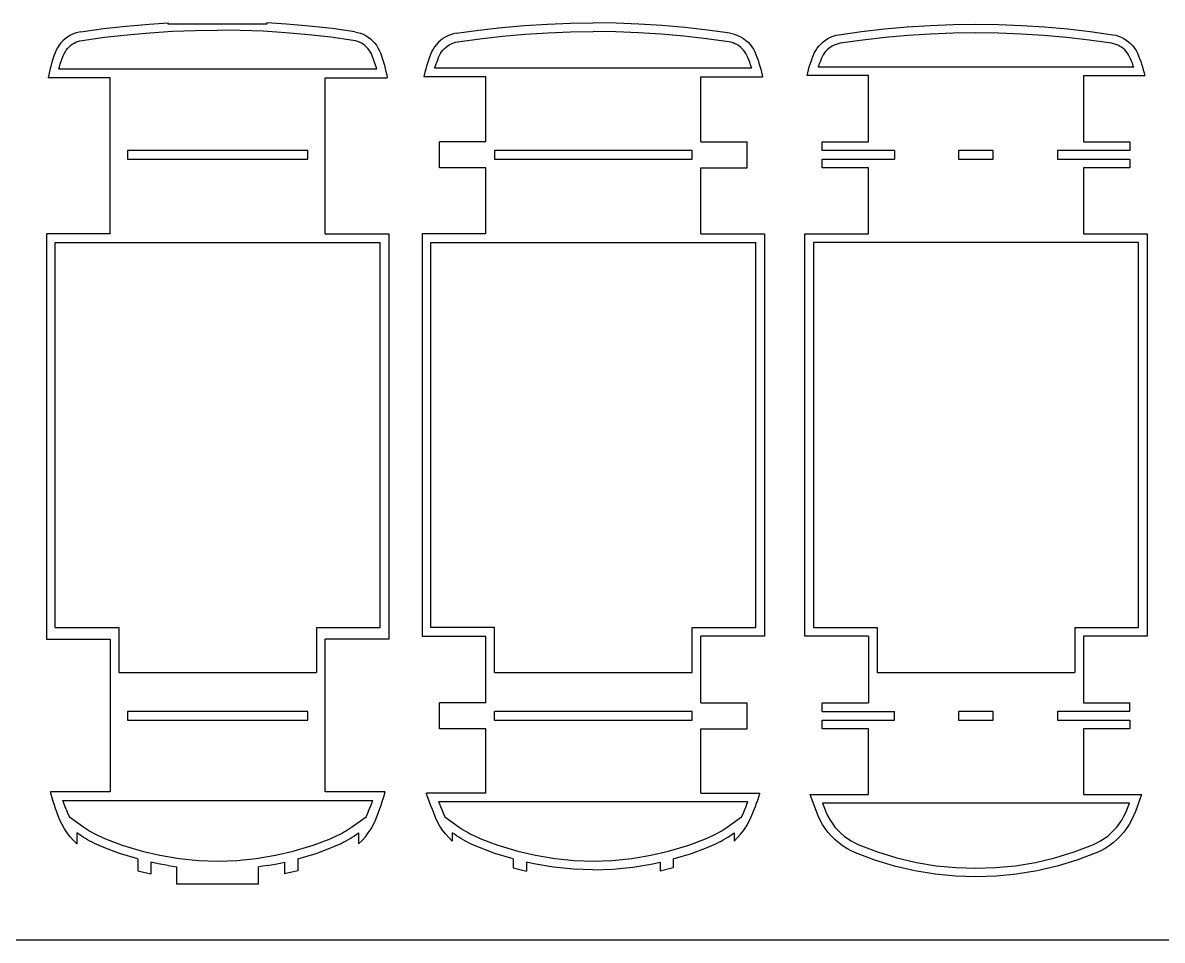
# Model space of a CAD drawing. Extents: x -24.2 to 24.2, y -5.6 to 5.6.
# Drawn here: x 10.97 to 18.86, y -5.58 to 0.77 of the extents above; entities that cross this region are included whole.
import ezdxf

# ---------------------------------------------------------------- set-up
doc = ezdxf.new("R2010")
doc.units = 0
doc.header["$MEASUREMENT"] = 0
doc.layers.get('0').update_dxf_attribs({"linetype": 'CONTINUOUS'})

msp = doc.modelspace()

# ---------------------------------------------------------------- linework, layer by layer
for p, q in [((11.3673, 0.7043), (11.5247, 0.7263)), ((11.5247, 0.7263), (11.6826, 0.7443)), ((11.6826, 0.7443), (11.8409, 0.7583)), ((11.8409, 0.7583), (11.974, 0.7667)), ((11.974, 0.7567), (11.974, 0.7667)), ((12.6569, 0.7567), (11.974, 0.7567)), ((12.0026, 0.7084), (12.1599, 0.7144)), ((12.1599, 0.7144), (12.3164, 0.7163)), ((12.4728, 0.7144), (12.3164, 0.7163)), ((12.6301, 0.7084), (12.4728, 0.7144)), ((12.7918, 0.7583), (12.6569, 0.7668)), ((12.6569, 0.7668), (12.6569, 0.7567)), ((12.9501, 0.7443), (12.7918, 0.7583)), ((13.108, 0.7263), (12.9501, 0.7443)), ((13.2654, 0.7043), (13.108, 0.7263)), ((13.9673, 0.6943), (14.1247, 0.7163)), ((14.1247, 0.7163), (14.2826, 0.7343)), ((14.2826, 0.7343), (14.4409, 0.7483)), ((14.4409, 0.7483), (14.5996, 0.7583)), ((14.5996, 0.7583), (14.7584, 0.7643)), ((14.7584, 0.7643), (14.9164, 0.7663)), ((15.0743, 0.7643), (14.9164, 0.7663)), ((15.2332, 0.7583), (15.0743, 0.7643)), ((15.3918, 0.7483), (15.2332, 0.7583)), ((15.5501, 0.7343), (15.3918, 0.7483)), ((15.708, 0.7163), (15.5501, 0.7343)), ((15.8654, 0.6943), (15.708, 0.7163)), ((16.7747, 0.7063), (16.9326, 0.7243)), ((16.9326, 0.7243), (17.0909, 0.7383)), ((17.0909, 0.7383), (17.2496, 0.7483)), ((17.2496, 0.7483), (17.4084, 0.7543)), ((17.4084, 0.7543), (17.5664, 0.7563)), ((17.5664, 0.7563), (17.7243, 0.7543)), ((17.7243, 0.7543), (17.8832, 0.7483)), ((17.8832, 0.7483), (18.0418, 0.7383)), ((18.0418, 0.7383), (18.2001, 0.7243)), ((18.2001, 0.7243), (18.358, 0.7063)), ((11.244, 0.6419), (11.2303, 0.6273)), ((11.2589, 0.6553), (11.244, 0.6419)), ((11.2749, 0.6673), (11.2589, 0.6553)), ((11.292, 0.6779), (11.2749, 0.6673)), ((11.3098, 0.687), (11.292, 0.6779)), ((11.3285, 0.6944), (11.3098, 0.687)), ((11.3214, 0.6256), (11.3346, 0.6322)), ((11.3477, 0.7002), (11.3285, 0.6944)), ((11.3346, 0.6322), (11.3483, 0.6377)), ((11.3673, 0.7043), (11.3477, 0.7002)), ((11.3483, 0.6377), (11.3624, 0.642)), ((11.3624, 0.642), (11.3775, 0.6451)), ((11.3775, 0.6451), (11.5323, 0.6667)), ((11.5323, 0.6667), (11.6887, 0.6846)), ((11.6887, 0.6846), (11.8455, 0.6985)), ((11.8455, 0.6985), (12.0026, 0.7084)), ((12.7873, 0.6985), (12.6301, 0.7084)), ((12.9441, 0.6846), (12.7873, 0.6985)), ((13.1005, 0.6667), (12.9441, 0.6846)), ((13.2552, 0.6451), (13.1005, 0.6667)), ((13.2703, 0.642), (13.2552, 0.6451)), ((13.2654, 0.7043), (13.2851, 0.7002)), ((13.2844, 0.6377), (13.2703, 0.642)), ((13.2982, 0.6322), (13.2844, 0.6377)), ((13.2851, 0.7002), (13.3043, 0.6944)), ((13.3113, 0.6256), (13.2982, 0.6322)), ((13.3043, 0.6944), (13.3229, 0.687)), ((13.3229, 0.687), (13.3408, 0.6779)), ((13.3408, 0.6779), (13.3578, 0.6673)), ((13.3578, 0.6673), (13.3738, 0.6553)), ((13.3738, 0.6553), (13.3888, 0.6419)), ((13.3888, 0.6419), (13.4024, 0.6273)), ((13.844, 0.6319), (13.8303, 0.6173)), ((13.8589, 0.6453), (13.844, 0.6319)), ((13.8749, 0.6573), (13.8589, 0.6453)), ((13.892, 0.6679), (13.8749, 0.6573)), ((13.9098, 0.677), (13.892, 0.6679)), ((13.9285, 0.6844), (13.9098, 0.677)), ((13.9477, 0.6902), (13.9285, 0.6844)), ((13.9673, 0.6943), (13.9477, 0.6902)), ((13.9483, 0.6277), (13.9624, 0.632)), ((13.9624, 0.632), (13.9775, 0.6351)), ((13.9775, 0.6351), (14.1323, 0.6567)), ((14.1323, 0.6567), (14.2887, 0.6746)), ((14.2887, 0.6746), (14.4455, 0.6885)), ((14.4455, 0.6885), (14.6026, 0.6984)), ((14.6026, 0.6984), (14.7599, 0.7044)), ((14.7599, 0.7044), (14.9164, 0.7063)), ((15.0728, 0.7044), (14.9164, 0.7063)), ((15.2301, 0.6984), (15.0728, 0.7044)), ((15.3873, 0.6885), (15.2301, 0.6984)), ((15.5441, 0.6746), (15.3873, 0.6885)), ((15.7005, 0.6567), (15.5441, 0.6746)), ((15.8552, 0.6351), (15.7005, 0.6567)), ((15.8703, 0.632), (15.8552, 0.6351)), ((15.8654, 0.6943), (15.8851, 0.6902)), ((15.8844, 0.6277), (15.8703, 0.632)), ((15.8851, 0.6902), (15.9043, 0.6844)), ((15.9043, 0.6844), (15.9229, 0.677)), ((15.9229, 0.677), (15.9408, 0.6679)), ((15.9408, 0.6679), (15.9578, 0.6573)), ((15.9578, 0.6573), (15.9738, 0.6453)), ((15.9738, 0.6453), (15.9888, 0.6319)), ((15.9888, 0.6319), (16.0024, 0.6173)), ((16.494, 0.6219), (16.5089, 0.6353)), ((16.5089, 0.6353), (16.5249, 0.6473)), ((16.5249, 0.6473), (16.542, 0.6579)), ((16.542, 0.6579), (16.5598, 0.667)), ((16.5598, 0.667), (16.5785, 0.6744)), ((16.5785, 0.6744), (16.5977, 0.6802)), ((16.5977, 0.6802), (16.6173, 0.6843)), ((16.6173, 0.6843), (16.7747, 0.7063)), ((16.7823, 0.6467), (16.6275, 0.6251)), ((16.9387, 0.6646), (16.7823, 0.6467)), ((17.0955, 0.6785), (16.9387, 0.6646)), ((17.2526, 0.6884), (17.0955, 0.6785)), ((17.4099, 0.6944), (17.2526, 0.6884)), ((17.5664, 0.6963), (17.4099, 0.6944)), ((17.7228, 0.6944), (17.5664, 0.6963)), ((17.8801, 0.6884), (17.7228, 0.6944)), ((18.0373, 0.6785), (17.8801, 0.6884)), ((18.1941, 0.6646), (18.0373, 0.6785)), ((18.3505, 0.6467), (18.1941, 0.6646)), ((18.5052, 0.6251), (18.3505, 0.6467)), ((18.358, 0.7063), (18.5154, 0.6843)), ((18.5154, 0.6843), (18.5351, 0.6802)), ((18.5351, 0.6802), (18.5543, 0.6744)), ((18.5543, 0.6744), (18.5729, 0.667)), ((18.5729, 0.667), (18.5908, 0.6579)), ((18.5908, 0.6579), (18.6078, 0.6473)), ((18.6078, 0.6473), (18.6238, 0.6353)), ((18.6238, 0.6353), (18.6388, 0.6219)), ((11.1898, 0.5585), (11.1822, 0.5373)), ((11.1976, 0.5769), (11.1898, 0.5585)), ((11.207, 0.5947), (11.1976, 0.5769)), ((11.2179, 0.6115), (11.207, 0.5947)), ((11.2303, 0.6273), (11.2179, 0.6115)), ((11.2519, 0.5512), (11.2588, 0.5642)), ((11.2588, 0.5642), (11.2668, 0.5766)), ((11.2668, 0.5766), (11.2759, 0.5882)), ((11.2759, 0.5882), (11.286, 0.599)), ((11.286, 0.599), (11.297, 0.6089)), ((11.297, 0.6089), (11.3088, 0.6178)), ((11.3088, 0.6178), (11.3214, 0.6256)), ((13.3239, 0.6178), (13.3113, 0.6256)), ((13.3357, 0.6089), (13.3239, 0.6178)), ((13.3467, 0.599), (13.3357, 0.6089)), ((13.3568, 0.5882), (13.3467, 0.599)), ((13.3659, 0.5766), (13.3568, 0.5882)), ((13.3739, 0.5642), (13.3659, 0.5766)), ((13.3809, 0.5512), (13.3739, 0.5642)), ((13.4024, 0.6273), (13.4148, 0.6115)), ((13.4148, 0.6115), (13.4257, 0.5947)), ((13.4257, 0.5947), (13.4351, 0.5769)), ((13.4351, 0.5769), (13.4429, 0.5585)), ((13.4429, 0.5585), (13.4506, 0.5373)), ((13.7976, 0.5669), (13.7898, 0.5485)), ((13.807, 0.5847), (13.7976, 0.5669)), ((13.8179, 0.6015), (13.807, 0.5847)), ((13.8303, 0.6173), (13.8179, 0.6015)), ((13.8519, 0.5412), (13.8588, 0.5542)), ((13.8588, 0.5542), (13.8668, 0.5666)), ((13.8668, 0.5666), (13.8759, 0.5782)), ((13.8759, 0.5782), (13.886, 0.589)), ((13.886, 0.589), (13.897, 0.5989)), ((13.897, 0.5989), (13.9088, 0.6078)), ((13.9088, 0.6078), (13.9214, 0.6156)), ((13.9214, 0.6156), (13.9346, 0.6222)), ((13.9346, 0.6222), (13.9483, 0.6277)), ((15.8982, 0.6222), (15.8844, 0.6277)), ((15.9114, 0.6156), (15.8982, 0.6222)), ((15.9239, 0.6078), (15.9114, 0.6156)), ((15.9357, 0.5989), (15.9239, 0.6078)), ((15.9467, 0.589), (15.9357, 0.5989)), ((15.9568, 0.5782), (15.9467, 0.589)), ((15.9659, 0.5666), (15.9568, 0.5782)), ((15.9739, 0.5542), (15.9659, 0.5666)), ((15.9809, 0.5412), (15.9739, 0.5542)), ((16.0024, 0.6173), (16.0148, 0.6015)), ((16.0148, 0.6015), (16.0257, 0.5847)), ((16.0257, 0.5847), (16.0351, 0.5669)), ((16.0351, 0.5669), (16.0429, 0.5485)), ((16.4398, 0.5385), (16.4476, 0.5569)), ((16.4476, 0.5569), (16.457, 0.5747)), ((16.457, 0.5747), (16.4679, 0.5915)), ((16.4679, 0.5915), (16.4803, 0.6073)), ((16.4803, 0.6073), (16.494, 0.6219)), ((16.5168, 0.5566), (16.5088, 0.5442)), ((16.5259, 0.5682), (16.5168, 0.5566)), ((16.536, 0.579), (16.5259, 0.5682)), ((16.547, 0.5889), (16.536, 0.579)), ((16.5588, 0.5978), (16.547, 0.5889)), ((16.5714, 0.6056), (16.5588, 0.5978)), ((16.5846, 0.6122), (16.5714, 0.6056)), ((16.5983, 0.6177), (16.5846, 0.6122)), ((16.6124, 0.622), (16.5983, 0.6177)), ((16.6275, 0.6251), (16.6124, 0.622)), ((18.5203, 0.622), (18.5052, 0.6251)), ((18.5344, 0.6177), (18.5203, 0.622)), ((18.5482, 0.6122), (18.5344, 0.6177)), ((18.5613, 0.6056), (18.5482, 0.6122)), ((18.5739, 0.5978), (18.5613, 0.6056)), ((18.5857, 0.5889), (18.5739, 0.5978)), ((18.5967, 0.579), (18.5857, 0.5889)), ((18.6068, 0.5682), (18.5967, 0.579)), ((18.6159, 0.5566), (18.6068, 0.5682)), ((18.6239, 0.5442), (18.6159, 0.5566)), ((18.6388, 0.6219), (18.6524, 0.6073)), ((18.6524, 0.6073), (18.6648, 0.5915)), ((18.6648, 0.5915), (18.6757, 0.5747)), ((18.6757, 0.5747), (18.6851, 0.5569)), ((18.6851, 0.5569), (18.6929, 0.5385)), ((11.1683, 0.4944), (11.1621, 0.4728)), ((11.175, 0.5159), (11.1683, 0.4944)), ((11.1822, 0.5373), (11.175, 0.5159)), ((11.2201, 0.4618), (11.2261, 0.4812)), ((11.2261, 0.4812), (11.2324, 0.5004)), ((11.2324, 0.5004), (11.2392, 0.5195)), ((11.2392, 0.5195), (11.246, 0.5372)), ((11.246, 0.5372), (11.2519, 0.5512)), ((13.3868, 0.5372), (13.3809, 0.5512)), ((13.3935, 0.5195), (13.3868, 0.5372)), ((13.4003, 0.5004), (13.3935, 0.5195)), ((13.4067, 0.4812), (13.4003, 0.5004)), ((13.4126, 0.4618), (13.4067, 0.4812)), ((13.4506, 0.5373), (13.4577, 0.5159)), ((13.4577, 0.5159), (13.4644, 0.4944)), ((13.4644, 0.4944), (13.4706, 0.4728)), ((13.7685, 0.4876), (13.7624, 0.4669)), ((13.7752, 0.508), (13.7685, 0.4876)), ((13.7823, 0.5283), (13.7752, 0.508)), ((13.7898, 0.5485), (13.7823, 0.5283)), ((13.8203, 0.4578), (13.8262, 0.4756)), ((13.8262, 0.4756), (13.8326, 0.4934)), ((13.8326, 0.4934), (13.8393, 0.5109)), ((13.8393, 0.5109), (13.846, 0.5272)), ((13.846, 0.5272), (13.8519, 0.5412)), ((15.9868, 0.5272), (15.9809, 0.5412)), ((15.9934, 0.5109), (15.9868, 0.5272)), ((16.0002, 0.4934), (15.9934, 0.5109)), ((16.0065, 0.4756), (16.0002, 0.4934)), ((16.0124, 0.4578), (16.0065, 0.4756)), ((16.0429, 0.5485), (16.0505, 0.5283)), ((16.0505, 0.5283), (16.0576, 0.508)), ((16.0576, 0.508), (16.0642, 0.4876)), ((16.0642, 0.4876), (16.0704, 0.4669)), ((16.4126, 0.4611), (16.4188, 0.4807)), ((16.4188, 0.4807), (16.4254, 0.5001)), ((16.4254, 0.5001), (16.4324, 0.5194)), ((16.4324, 0.5194), (16.4398, 0.5385)), ((16.4827, 0.4863), (16.4764, 0.4701)), ((16.4894, 0.5024), (16.4827, 0.4863)), ((16.496, 0.5172), (16.4894, 0.5024)), ((16.5019, 0.5312), (16.496, 0.5172)), ((16.5088, 0.5442), (16.5019, 0.5312)), ((18.6309, 0.5312), (18.6239, 0.5442)), ((18.6368, 0.5172), (18.6309, 0.5312)), ((18.6433, 0.5024), (18.6368, 0.5172)), ((18.65, 0.4863), (18.6433, 0.5024)), ((18.6563, 0.4701), (18.65, 0.4863)), ((18.6929, 0.5385), (18.7004, 0.5194)), ((18.7004, 0.5194), (18.7074, 0.5001)), ((18.7074, 0.5001), (18.714, 0.4807)), ((18.714, 0.4807), (18.7201, 0.4611)), ((11.1465, 0.407), (11.1423, 0.3849)), ((11.1512, 0.429), (11.1465, 0.407)), ((11.1564, 0.451), (11.1512, 0.429)), ((11.1621, 0.4728), (11.1564, 0.451)), ((11.2154, 0.4449), (11.2201, 0.4618)), ((13.4173, 0.4449), (11.2154, 0.4449)), ((13.4173, 0.4449), (13.4126, 0.4618)), ((13.4706, 0.4728), (13.4763, 0.451)), ((13.4763, 0.451), (13.4815, 0.429)), ((13.4815, 0.429), (13.4862, 0.407)), ((13.4862, 0.407), (13.4905, 0.3849)), ((13.7467, 0.4043), (13.7444, 0.3928)), ((13.7515, 0.4253), (13.7467, 0.4043)), ((13.7567, 0.4462), (13.7515, 0.4253)), ((13.7624, 0.4669), (13.7567, 0.4462)), ((13.8188, 0.4528), (13.8203, 0.4578)), ((16.0139, 0.4528), (13.8188, 0.4528)), ((16.0139, 0.4528), (16.0124, 0.4578)), ((16.0704, 0.4669), (16.076, 0.4462)), ((16.076, 0.4462), (16.0813, 0.4253)), ((16.0813, 0.4253), (16.086, 0.4043)), ((16.086, 0.4043), (16.0884, 0.3928)), ((16.3969, 0.4017), (16.4017, 0.4216)), ((16.8217, 0.4017), (16.3969, 0.4017)), ((16.4017, 0.4216), (16.407, 0.4414)), ((16.407, 0.4414), (16.4126, 0.4611)), ((16.4764, 0.4701), (16.4734, 0.4617)), ((16.4734, 0.4617), (18.6594, 0.4617)), ((16.8217, -0.056), (16.8217, 0.4017)), ((18.311, 0.4017), (18.7358, 0.4017)), ((18.311, 0.4017), (18.311, -0.056)), ((18.6594, 0.4617), (18.6563, 0.4701)), ((18.7201, 0.4611), (18.7258, 0.4414)), ((18.7258, 0.4414), (18.731, 0.4216)), ((18.731, 0.4216), (18.7358, 0.4017)), ((11.5717, 0.3849), (11.1423, 0.3849)), ((11.5717, -0.6934), (11.5717, 0.3849)), ((13.061, -0.6934), (13.061, 0.3849)), ((13.061, 0.3849), (13.4905, 0.3849)), ((14.1717, 0.3928), (13.7444, 0.3928)), ((14.1717, -0.056), (14.1717, 0.3928)), ((15.661, -0.056), (15.661, 0.3928)), ((15.661, 0.3928), (16.0884, 0.3928)), ((13.8512, -0.236), (13.8512, -0.056)), ((14.1717, -0.056), (13.8512, -0.056)), ((15.661, -0.056), (15.9816, -0.056)), ((15.9816, -0.236), (15.9816, -0.056)), ((16.5012, -0.116), (16.5012, -0.056)), ((16.5012, -0.056), (16.8217, -0.056)), ((18.311, -0.056), (18.6316, -0.056)), ((18.6316, -0.056), (18.6316, -0.116)), ((12.941, -0.116), (11.6917, -0.116)), ((11.6917, -0.116), (11.6917, -0.176)), ((12.941, -0.176), (12.941, -0.116)), ((15.601, -0.116), (14.2317, -0.116)), ((14.2317, -0.116), (14.2317, -0.176)), ((15.601, -0.176), (15.601, -0.116)), ((17.0017, -0.116), (16.5012, -0.116)), ((17.0017, -0.116), (17.0017, -0.176)), ((17.4464, -0.116), (17.4464, -0.176)), ((17.6864, -0.116), (17.4464, -0.116)), ((17.6864, -0.176), (17.6864, -0.116)), ((18.6316, -0.116), (18.131, -0.116)), ((18.131, -0.116), (18.131, -0.176)), ((11.6917, -0.176), (12.941, -0.176)), ((14.1717, -0.236), (13.8512, -0.236)), ((14.1717, -0.6934), (14.1717, -0.236)), ((14.2317, -0.176), (15.601, -0.176)), ((15.661, -0.6934), (15.661, -0.236)), ((15.661, -0.236), (15.9816, -0.236)), ((16.5012, -0.236), (16.5012, -0.176)), ((16.5012, -0.176), (17.0017, -0.176)), ((16.8217, -0.236), (16.5012, -0.236)), ((16.8217, -0.6934), (16.8217, -0.236)), ((17.4464, -0.176), (17.6864, -0.176)), ((18.131, -0.176), (18.6316, -0.176)), ((18.6316, -0.236), (18.311, -0.236)), ((18.311, -0.236), (18.311, -0.6934)), ((18.6316, -0.176), (18.6316, -0.236)), ((11.1312, -0.6934), (11.1312, -3.4995)), ((11.5717, -0.6934), (11.1312, -0.6934)), ((13.061, -0.6934), (13.5016, -0.6934)), ((13.5016, -0.6934), (13.5016, -3.4995)), ((14.1717, -0.6934), (13.7312, -0.6934)), ((13.7312, -0.6934), (13.7312, -3.4795)), ((15.661, -0.6934), (16.1016, -0.6934)), ((16.1016, -0.6934), (16.1016, -3.4795)), ((16.3812, -3.4795), (16.3812, -0.6934)), ((16.3812, -0.6934), (16.8217, -0.6934)), ((18.311, -0.6934), (18.7516, -0.6934)), ((18.7516, -0.6934), (18.7516, -3.4795)), ((11.1912, -3.4195), (11.1912, -0.7534)), ((11.1912, -0.7534), (13.4416, -0.7534)), ((13.4416, -3.4195), (13.4416, -0.7534)), ((13.7912, -0.7534), (16.0416, -0.7534)), ((13.7912, -3.4195), (13.7912, -0.7534)), ((16.0416, -3.4195), (16.0416, -0.7534)), ((18.6916, -0.7534), (16.4412, -0.7534)), ((16.4412, -0.7534), (16.4412, -3.4195)), ((18.6916, -3.4195), (18.6916, -0.7534)), ((11.1912, -3.4195), (11.6317, -3.4195)), ((11.6317, -3.4195), (11.6317, -3.7301)), ((13.001, -3.4195), (13.001, -3.7301)), ((13.001, -3.4195), (13.4416, -3.4195)), ((14.2317, -3.4195), (13.7912, -3.4195)), ((14.2317, -3.7301), (14.2317, -3.4195)), ((15.601, -3.7301), (15.601, -3.4195)), ((15.601, -3.4195), (16.0416, -3.4195)), ((16.4412, -3.4195), (16.8817, -3.4195)), ((16.8817, -3.4195), (16.8817, -3.7301)), ((18.251, -3.4195), (18.251, -3.7301)), ((18.251, -3.4195), (18.6916, -3.4195)), ((11.1312, -3.4995), (11.5717, -3.4995)), ((11.5717, -3.4995), (11.5717, -4.5558)), ((13.5016, -3.4995), (13.061, -3.4995)), ((13.061, -4.5556), (13.061, -3.4995)), ((13.7312, -3.4795), (14.1717, -3.4795)), ((14.1717, -3.94), (14.1717, -3.4795)), ((16.1016, -3.4795), (15.661, -3.4795)), ((15.661, -3.94), (15.661, -3.4795)), ((16.8217, -3.4795), (16.3812, -3.4795)), ((16.8217, -3.4795), (16.8217, -3.94)), ((18.311, -3.4795), (18.311, -3.94)), ((18.7516, -3.4795), (18.311, -3.4795)), ((11.6317, -3.7301), (13.001, -3.7301)), ((14.2317, -3.7301), (15.601, -3.7301)), ((16.8817, -3.7301), (18.251, -3.7301)), ((13.8512, -4.12), (13.8512, -3.94)), ((14.1717, -3.94), (13.8512, -3.94)), ((15.661, -3.94), (15.9816, -3.94)), ((15.9816, -4.12), (15.9816, -3.94)), ((16.5012, -4), (16.5012, -3.94)), ((16.5012, -3.94), (16.8217, -3.94)), ((18.311, -3.94), (18.6316, -3.94)), ((18.6316, -4), (18.6316, -3.94)), ((12.941, -4), (11.6917, -4)), ((11.6917, -4), (11.6917, -4.06)), ((12.941, -4.06), (12.941, -4)), ((15.601, -4), (14.2317, -4)), ((14.2317, -4.06), (14.2317, -4)), ((15.601, -4.06), (15.601, -4)), ((16.5012, -4), (17.0017, -4)), ((17.0017, -4.06), (17.0017, -4)), ((17.4464, -4), (17.4464, -4.06)), ((17.6864, -4), (17.4464, -4)), ((17.6864, -4.06), (17.6864, -4)), ((18.6316, -4), (18.131, -4)), ((18.131, -4), (18.131, -4.06)), ((11.6917, -4.06), (12.941, -4.06)), ((14.2317, -4.06), (15.601, -4.06)), ((16.5012, -4.12), (16.5012, -4.06)), ((16.5012, -4.06), (17.0017, -4.06)), ((17.4464, -4.06), (17.6864, -4.06)), ((18.131, -4.06), (18.6316, -4.06)), ((18.6316, -4.06), (18.6316, -4.12)), ((14.1717, -4.12), (13.8512, -4.12)), ((14.1717, -4.566), (14.1717, -4.12)), ((15.661, -4.5659), (15.661, -4.12)), ((15.661, -4.12), (15.9816, -4.12)), ((16.8217, -4.12), (16.5012, -4.12)), ((16.8217, -4.5742), (16.8217, -4.12)), ((18.6316, -4.12), (18.311, -4.12)), ((18.311, -4.12), (18.311, -4.5742)), ((11.1623, -4.5727), (11.1578, -4.5558)), ((11.5717, -4.5558), (11.1578, -4.5558)), ((11.1625, -4.5736), (11.1623, -4.5727)), ((11.1694, -4.5978), (11.1625, -4.5736)), ((13.4749, -4.5556), (13.061, -4.5556)), ((13.4634, -4.5978), (13.4702, -4.5736)), ((13.4702, -4.5736), (13.4704, -4.5727)), ((13.4704, -4.5727), (13.4749, -4.5556)), ((13.7626, -4.5677), (13.7621, -4.566)), ((14.1717, -4.566), (13.7621, -4.566)), ((13.7628, -4.5684), (13.7626, -4.5677)), ((13.7697, -4.5903), (13.7628, -4.5684)), ((15.661, -4.5659), (16.0707, -4.5659)), ((16.063, -4.5903), (16.0699, -4.5684)), ((16.0699, -4.5684), (16.0702, -4.5677)), ((16.0702, -4.5677), (16.0707, -4.5659)), ((16.4616, -4.6911), (16.4187, -4.5742)), ((16.4187, -4.5742), (16.8217, -4.5742)), ((18.311, -4.5742), (18.714, -4.5742)), ((18.714, -4.5742), (18.6711, -4.6911)), ((11.1769, -4.6228), (11.1694, -4.5978)), ((11.1849, -4.6476), (11.1769, -4.6228)), ((11.1934, -4.6722), (11.1849, -4.6476)), ((11.2431, -4.6156), (13.3907, -4.6156)), ((11.2672, -4.6785), (11.2431, -4.6156)), ((13.3748, -4.6565), (13.3832, -4.6355)), ((13.3832, -4.6355), (13.3907, -4.6156)), ((13.4394, -4.6722), (13.4478, -4.6476)), ((13.4478, -4.6476), (13.4558, -4.6228)), ((13.4558, -4.6228), (13.4634, -4.5978)), ((13.7773, -4.6127), (13.7697, -4.5903)), ((13.7853, -4.635), (13.7773, -4.6127)), ((13.7936, -4.6572), (13.7853, -4.635)), ((15.9868, -4.6259), (13.846, -4.626)), ((13.846, -4.626), (13.8496, -4.6355)), ((13.8496, -4.6355), (13.8579, -4.6565)), ((15.9748, -4.6565), (15.9832, -4.6355)), ((15.9832, -4.6355), (15.9868, -4.6259)), ((16.0391, -4.6572), (16.0475, -4.635)), ((16.0475, -4.635), (16.0554, -4.6127)), ((16.0554, -4.6127), (16.063, -4.5903)), ((18.6289, -4.6342), (16.5038, -4.6342)), ((16.5038, -4.6342), (16.5291, -4.6988)), ((18.6037, -4.6988), (18.6289, -4.6342)), ((11.2023, -4.6967), (11.1934, -4.6722)), ((11.2116, -4.7211), (11.2023, -4.6967)), ((11.224, -4.7526), (11.2116, -4.7211)), ((11.2672, -4.6785), (11.279, -4.7088)), ((11.279, -4.7088), (11.2889, -4.7295)), ((11.2889, -4.7295), (11.3893, -4.8007)), ((13.2434, -4.8007), (13.3438, -4.7295)), ((13.3438, -4.7295), (13.3537, -4.7088)), ((13.3537, -4.7088), (13.3655, -4.6785)), ((13.3655, -4.6785), (13.3748, -4.6565)), ((13.4088, -4.7526), (13.4211, -4.7211)), ((13.4211, -4.7211), (13.4305, -4.6967)), ((13.4305, -4.6967), (13.4394, -4.6722)), ((13.8024, -4.6792), (13.7936, -4.6572)), ((13.8116, -4.7011), (13.8024, -4.6792)), ((13.824, -4.7326), (13.8116, -4.7011)), ((13.8385, -4.7632), (13.824, -4.7326)), ((13.8579, -4.6565), (13.8672, -4.6785)), ((13.8672, -4.6785), (13.879, -4.7088)), ((13.879, -4.7088), (13.8889, -4.7295)), ((13.8889, -4.7295), (13.9893, -4.8007)), ((15.8434, -4.8007), (15.9438, -4.7295)), ((15.9438, -4.7295), (15.9537, -4.7088)), ((15.9537, -4.7088), (15.9655, -4.6785)), ((15.9655, -4.6785), (15.9748, -4.6565)), ((15.9943, -4.7632), (16.0088, -4.7326)), ((16.0088, -4.7326), (16.0211, -4.7011)), ((16.0211, -4.7011), (16.0303, -4.6792)), ((16.0303, -4.6792), (16.0391, -4.6572)), ((16.474, -4.7226), (16.4616, -4.6911)), ((16.4885, -4.7532), (16.474, -4.7226)), ((16.5291, -4.6988), (16.5418, -4.7256)), ((16.5418, -4.7256), (16.5563, -4.7514)), ((18.5764, -4.7514), (18.591, -4.7256)), ((18.591, -4.7256), (18.6037, -4.6988)), ((18.6588, -4.7226), (18.6443, -4.7532)), ((18.6711, -4.6911), (18.6588, -4.7226)), ((11.2385, -4.7832), (11.224, -4.7526)), ((11.2551, -4.8127), (11.2385, -4.7832)), ((11.2737, -4.8409), (11.2551, -4.8127)), ((11.3893, -4.8007), (11.403, -4.81)), ((11.403, -4.81), (11.4168, -4.8189)), ((13.2159, -4.8189), (13.2297, -4.81)), ((13.2297, -4.81), (13.2434, -4.8007)), ((13.359, -4.8409), (13.3777, -4.8127)), ((13.3777, -4.8127), (13.3943, -4.7832)), ((13.3943, -4.7832), (13.4088, -4.7526)), ((13.8551, -4.7927), (13.8385, -4.7632)), ((13.8737, -4.8209), (13.8551, -4.7927)), ((13.9893, -4.8007), (14.003, -4.81)), ((14.003, -4.81), (14.0168, -4.8189)), ((15.8159, -4.8189), (15.8297, -4.81)), ((15.8297, -4.81), (15.8434, -4.8007)), ((15.959, -4.8209), (15.9777, -4.7927)), ((15.9777, -4.7927), (15.9943, -4.7632)), ((16.5051, -4.7827), (16.4885, -4.7532)), ((16.5237, -4.8109), (16.5051, -4.7827)), ((16.5442, -4.8378), (16.5237, -4.8109)), ((16.5563, -4.7514), (16.5726, -4.7762)), ((16.5726, -4.7762), (16.5906, -4.7997)), ((16.5906, -4.7997), (16.6102, -4.822)), ((18.5225, -4.822), (18.5421, -4.7997)), ((18.5421, -4.7997), (18.5601, -4.7762)), ((18.5601, -4.7762), (18.5764, -4.7514)), ((18.609, -4.8109), (18.5885, -4.8378)), ((18.6277, -4.7827), (18.609, -4.8109)), ((18.6443, -4.7532), (18.6277, -4.7827)), ((11.2942, -4.8678), (11.2737, -4.8409)), ((11.3166, -4.8932), (11.2942, -4.8678)), ((11.3552, -4.85), (11.3406, -4.8397)), ((11.3406, -4.8397), (11.3406, -4.917)), ((11.3699, -4.86), (11.3552, -4.85)), ((11.3849, -4.8697), (11.3699, -4.86)), ((11.4001, -4.879), (11.3849, -4.8697)), ((11.4155, -4.888), (11.4001, -4.879)), ((11.4311, -4.8966), (11.4155, -4.888)), ((11.4168, -4.8189), (11.4309, -4.8275)), ((11.4309, -4.8275), (11.4451, -4.8358)), ((11.4451, -4.8358), (11.4596, -4.8438)), ((11.4596, -4.8438), (11.4742, -4.8515)), ((11.4742, -4.8515), (11.4889, -4.8589)), ((11.4889, -4.8589), (11.5038, -4.8659)), ((11.5038, -4.8659), (11.5189, -4.8726)), ((11.5189, -4.8726), (11.5341, -4.8789)), ((11.5341, -4.8789), (11.5498, -4.8851)), ((11.5498, -4.8851), (11.6552, -4.9248)), ((12.9775, -4.9248), (13.0829, -4.8851)), ((13.0829, -4.8851), (13.0986, -4.8789)), ((13.0986, -4.8789), (13.1138, -4.8726)), ((13.1138, -4.8726), (13.1289, -4.8659)), ((13.1289, -4.8659), (13.1438, -4.8589)), ((13.1438, -4.8589), (13.1586, -4.8515)), ((13.1586, -4.8515), (13.1732, -4.8438)), ((13.1732, -4.8438), (13.1876, -4.8358)), ((13.1876, -4.8358), (13.2018, -4.8275)), ((13.2017, -4.8966), (13.2172, -4.888)), ((13.2018, -4.8275), (13.2159, -4.8189)), ((13.2172, -4.888), (13.2326, -4.879)), ((13.2326, -4.879), (13.2478, -4.8697)), ((13.2478, -4.8697), (13.2628, -4.86)), ((13.2628, -4.86), (13.2775, -4.85)), ((13.2775, -4.85), (13.2921, -4.8397)), ((13.2921, -4.8397), (13.2921, -4.917)), ((13.3161, -4.8932), (13.3385, -4.8678)), ((13.3385, -4.8678), (13.359, -4.8409)), ((13.8942, -4.8478), (13.8737, -4.8209)), ((13.9166, -4.8732), (13.8942, -4.8478)), ((13.9406, -4.897), (13.9166, -4.8732)), ((13.9552, -4.85), (13.9406, -4.8397)), ((13.9406, -4.8397), (13.9406, -4.897)), ((13.9699, -4.86), (13.9552, -4.85)), ((13.9849, -4.8697), (13.9699, -4.86)), ((14.0001, -4.879), (13.9849, -4.8697)), ((14.0155, -4.888), (14.0001, -4.879)), ((14.0311, -4.8966), (14.0155, -4.888)), ((14.0168, -4.8189), (14.0309, -4.8275)), ((14.0309, -4.8275), (14.0451, -4.8358)), ((14.0451, -4.8358), (14.0596, -4.8438)), ((14.0596, -4.8438), (14.0742, -4.8515)), ((14.0742, -4.8515), (14.0889, -4.8589)), ((14.0889, -4.8589), (14.1038, -4.8659)), ((14.1038, -4.8659), (14.1189, -4.8726)), ((14.1189, -4.8726), (14.1341, -4.8789)), ((14.1341, -4.8789), (14.1498, -4.8851)), ((14.1498, -4.8851), (14.2552, -4.9248)), ((15.5775, -4.9248), (15.6829, -4.8851)), ((15.6829, -4.8851), (15.6986, -4.8789)), ((15.6986, -4.8789), (15.7138, -4.8726)), ((15.7138, -4.8726), (15.7289, -4.8659)), ((15.7289, -4.8659), (15.7438, -4.8589)), ((15.7438, -4.8589), (15.7586, -4.8515)), ((15.7586, -4.8515), (15.7732, -4.8438)), ((15.7732, -4.8438), (15.7876, -4.8358)), ((15.7876, -4.8358), (15.8018, -4.8275)), ((15.8017, -4.8966), (15.8172, -4.888)), ((15.8018, -4.8275), (15.8159, -4.8189)), ((15.8172, -4.888), (15.8326, -4.879)), ((15.8326, -4.879), (15.8478, -4.8697)), ((15.8478, -4.8697), (15.8628, -4.86)), ((15.8628, -4.86), (15.8775, -4.85)), ((15.8775, -4.85), (15.8921, -4.8397)), ((15.8921, -4.8397), (15.8921, -4.897)), ((15.8921, -4.897), (15.9161, -4.8732)), ((15.9161, -4.8732), (15.9385, -4.8478)), ((15.9385, -4.8478), (15.959, -4.8209)), ((16.5666, -4.8632), (16.5442, -4.8378)), ((16.5907, -4.887), (16.5666, -4.8632)), ((16.6164, -4.9091), (16.5907, -4.887)), ((16.6102, -4.822), (16.6314, -4.8428)), ((16.6314, -4.8428), (16.6539, -4.8622)), ((16.6539, -4.8622), (16.6777, -4.8799)), ((16.6777, -4.8799), (16.7026, -4.8959)), ((18.4301, -4.8959), (18.4551, -4.8799)), ((18.4551, -4.8799), (18.4789, -4.8622)), ((18.4789, -4.8622), (18.5014, -4.8428)), ((18.5014, -4.8428), (18.5225, -4.822)), ((18.542, -4.887), (18.5164, -4.9091)), ((18.5661, -4.8632), (18.542, -4.887)), ((18.5885, -4.8378), (18.5661, -4.8632)), ((11.3406, -4.917), (11.3166, -4.8932)), ((11.4468, -4.9049), (11.4311, -4.8966)), ((11.4628, -4.9128), (11.4468, -4.9049)), ((11.4789, -4.9204), (11.4628, -4.9128)), ((11.4952, -4.9277), (11.4789, -4.9204)), ((11.5116, -4.9345), (11.4952, -4.9277)), ((11.5282, -4.941), (11.5116, -4.9345)), ((11.6358, -4.9818), (11.5282, -4.941)), ((11.6552, -4.9248), (11.7939, -4.9667)), ((11.7939, -4.9667), (11.9163, -4.9955)), ((12.7164, -4.9955), (12.8388, -4.9667)), ((12.8388, -4.9667), (12.9775, -4.9248)), ((12.9969, -4.9818), (13.1045, -4.941)), ((13.1045, -4.941), (13.1211, -4.9345)), ((13.1211, -4.9345), (13.1375, -4.9277)), ((13.1375, -4.9277), (13.1538, -4.9204)), ((13.1538, -4.9204), (13.1699, -4.9128)), ((13.1699, -4.9128), (13.1859, -4.9049)), ((13.1859, -4.9049), (13.2017, -4.8966)), ((13.2921, -4.917), (13.3161, -4.8932)), ((14.0468, -4.9049), (14.0311, -4.8966)), ((14.0628, -4.9128), (14.0468, -4.9049)), ((14.0789, -4.9204), (14.0628, -4.9128)), ((14.0952, -4.9277), (14.0789, -4.9204)), ((14.1116, -4.9345), (14.0952, -4.9277)), ((14.1282, -4.941), (14.1116, -4.9345)), ((14.2358, -4.9818), (14.1282, -4.941)), ((14.2552, -4.9248), (14.3939, -4.9667)), ((14.3939, -4.9667), (14.5163, -4.9955)), ((15.3164, -4.9955), (15.4388, -4.9667)), ((15.4388, -4.9667), (15.5775, -4.9248)), ((15.5969, -4.9818), (15.7045, -4.941)), ((15.7045, -4.941), (15.7211, -4.9345)), ((15.7211, -4.9345), (15.7375, -4.9277)), ((15.7375, -4.9277), (15.7538, -4.9204)), ((15.7538, -4.9204), (15.7699, -4.9128)), ((15.7699, -4.9128), (15.7859, -4.9049)), ((15.7859, -4.9049), (15.8017, -4.8966)), ((16.6435, -4.9292), (16.6164, -4.9091)), ((16.672, -4.9475), (16.6435, -4.9292)), ((16.7017, -4.9637), (16.672, -4.9475)), ((16.7325, -4.9779), (16.7017, -4.9637)), ((16.7026, -4.8959), (16.7287, -4.9101)), ((16.7287, -4.9101), (16.7557, -4.9225)), ((16.7557, -4.9225), (16.8858, -4.9718)), ((18.2469, -4.9718), (18.3771, -4.9225)), ((18.3771, -4.9225), (18.4041, -4.9101)), ((18.431, -4.9637), (18.4002, -4.9779)), ((18.4041, -4.9101), (18.4301, -4.8959)), ((18.4607, -4.9475), (18.431, -4.9637)), ((18.4892, -4.9292), (18.4607, -4.9475)), ((18.5164, -4.9091), (18.4892, -4.9292)), ((11.762, -5.0204), (11.6358, -4.9818)), ((11.762, -5.0204), (11.762, -5.1025)), ((11.8539, -5.0424), (11.8539, -5.1241)), ((11.9046, -5.0543), (11.8539, -5.0424)), ((11.9163, -4.9955), (12.0498, -5.0177)), ((12.0498, -5.0177), (12.1845, -5.031)), ((12.1845, -5.031), (12.3164, -5.0354)), ((12.3164, -5.0354), (12.4483, -5.031)), ((12.4483, -5.031), (12.5829, -5.0177)), ((12.5829, -5.0177), (12.7164, -4.9955)), ((12.7282, -5.0543), (12.7789, -5.0424)), ((12.7789, -5.0424), (12.7789, -5.1241)), ((12.8707, -5.0204), (12.9969, -4.9818)), ((12.8707, -5.0204), (12.8707, -5.1025)), ((14.362, -5.0204), (14.2358, -4.9818)), ((14.362, -5.0204), (14.362, -5.0825)), ((14.5046, -5.0543), (14.4539, -5.0424)), ((14.4539, -5.0424), (14.4539, -5.1041)), ((14.5163, -4.9955), (14.6498, -5.0177)), ((14.6498, -5.0177), (14.7845, -5.031)), ((14.7845, -5.031), (14.9164, -5.0354)), ((14.9164, -5.0354), (15.0483, -5.031)), ((15.0483, -5.031), (15.1829, -5.0177)), ((15.1829, -5.0177), (15.3164, -4.9955)), ((15.3282, -5.0543), (15.3789, -5.0424)), ((15.3789, -5.0424), (15.3789, -5.1041)), ((15.4707, -5.0204), (15.5969, -4.9818)), ((15.4707, -5.0204), (15.4707, -5.0825)), ((16.8664, -5.0286), (16.7325, -4.9779)), ((17.0034, -5.0705), (16.8664, -5.0286)), ((16.8858, -4.9718), (17.019, -5.0125)), ((17.019, -5.0125), (17.1546, -5.0443)), ((17.1546, -5.0443), (17.2919, -5.0672)), ((17.8408, -5.0672), (17.9782, -5.0443)), ((17.9782, -5.0443), (18.1137, -5.0125)), ((18.1137, -5.0125), (18.2469, -4.9718)), ((18.2663, -5.0286), (18.1294, -5.0705)), ((18.4002, -4.9779), (18.2663, -5.0286)), ((11.762, -5.1025), (11.8539, -5.1241)), ((11.974, -5.0659), (11.9046, -5.0543)), ((11.974, -5.0659), (12.034, -5.0759)), ((12.034, -5.1954), (12.034, -5.0759)), ((12.6587, -5.0659), (12.5987, -5.0759)), ((12.5987, -5.1954), (12.5987, -5.0759)), ((12.6587, -5.0659), (12.7282, -5.0543)), ((12.8707, -5.1025), (12.7789, -5.1241)), ((14.362, -5.0825), (14.4539, -5.1041)), ((14.6419, -5.0772), (14.5046, -5.0543)), ((14.7805, -5.0909), (14.6419, -5.0772)), ((14.9164, -5.0954), (14.7805, -5.0909)), ((14.9164, -5.0954), (15.0522, -5.0909)), ((15.0522, -5.0909), (15.1908, -5.0772)), ((15.1908, -5.0772), (15.3282, -5.0543)), ((15.4707, -5.0825), (15.3789, -5.1041)), ((17.1428, -5.1032), (17.0034, -5.0705)), ((17.284, -5.1267), (17.1428, -5.1032)), ((17.4266, -5.1408), (17.284, -5.1267)), ((17.2919, -5.0672), (17.4305, -5.0809)), ((17.4305, -5.0809), (17.5664, -5.0854)), ((17.5664, -5.0854), (17.7022, -5.0809)), ((17.7022, -5.0809), (17.8408, -5.0672)), ((17.8487, -5.1267), (17.7062, -5.1408)), ((17.99, -5.1032), (17.8487, -5.1267)), ((18.1294, -5.0705), (17.99, -5.1032)), ((12.5987, -5.1954), (12.034, -5.1954)), ((17.5664, -5.1454), (17.4266, -5.1408)), ((17.7062, -5.1408), (17.5664, -5.1454)), ((24.1509, -5.583), (-24.1509, -5.583))]:
    msp.add_line(p, q)

doc.saveas('drawing.dxf')
